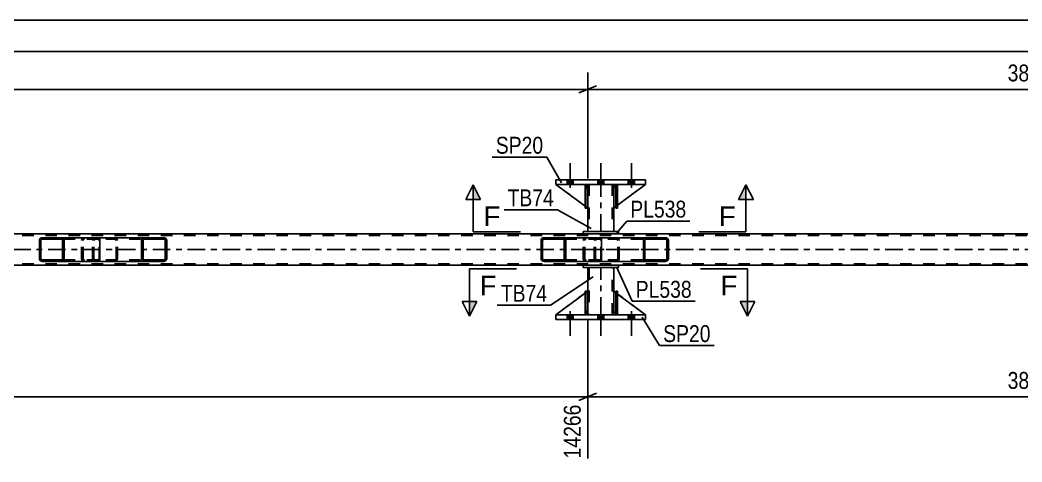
# Model space of a CAD drawing. Header units: millimetres. Extents: x 0 to 841, y 0 to 594.
# Drawn here: x 486.7 to 656.7, y 211.1 to 286 of the extents above; entities that cross this region are included whole.
import ezdxf

# ---------------------------------------------------------------- set-up
doc = ezdxf.new("R2010")
doc.units = ezdxf.units.MM
doc.linetypes.add('DXK_LINE_DOT2', pattern=[3.9198, 1.9599, -1.9599])
doc.linetypes.add('DXK_LINE_DOT3', pattern=[5.9187, 2.979, -0.9799, 0.9799, -0.9799])
doc.styles.add('Arial', font='ARIAL.TTF', dxfattribs={"height": 0.2})
doc.styles.add('Arial Narrow', font='ARIALN.TTF', dxfattribs={"height": 0.2})

# ---------------------------------------------------------------- blocks, each defined once
blk = doc.blocks.new('Part-814521622-2877 - 2731')
at = {"color": 2, "linetype": 'Continuous'}
for p, q in [((588.19, 250.15), (582.19, 250.15)), ((582.19, 249.75), (582.19, 250.15)), ((588.19, 249.75), (588.19, 250.15)), ((588.19, 249.75), (582.19, 249.75))]:
    blk.add_line(p, q, dxfattribs=at)
blk = doc.blocks.new('Part-814521622-2848 - 2731')
at = {"color": 2, "linetype": 'Continuous'}
for p, q in [((577.59, 236.07), (577.59, 235.27)), ((592.79, 236.07), (577.59, 236.07)), ((577.59, 235.27), (592.79, 235.27)), ((592.79, 235.27), (592.79, 236.07))]:
    blk.add_line(p, q, dxfattribs=at)
blk = doc.blocks.new('Part-814521622-2904 - 2731')
at = {"color": 7, "linetype": 'DXK_LINE_DOT2'}
for p, q in [((582.86, 240.07), (582.54, 240.07)), ((582.54, 236.67), (582.54, 240.07)), ((582.54, 236.07), (582.54, 240.07)), ((582.86, 240.07), (582.86, 236.67)), ((582.86, 236.07), (582.86, 240.07)), ((582.86, 236.67), (582.54, 236.67)), ((582.54, 236.07), (582.54, 236.67)), ((582.86, 236.67), (582.86, 236.07)), ((582.86, 236.07), (582.54, 236.07)), ((582.86, 236.07), (582.86, 236.07))]:
    blk.add_line(p, q, dxfattribs=at)
blk = doc.blocks.new('Part-814521622-2887 - 2731')
at = {"color": 2, "linetype": 'Continuous'}
for p, q in [((582.99, 240.07), (582.99, 244.07)), ((587.39, 240.07), (587.39, 244.07)), ((582.99, 236.07), (582.99, 236.67)), ((587.39, 236.07), (587.39, 236.67))]:
    blk.add_line(p, q, dxfattribs=at)
at = {"color": 7, "linetype": 'DXK_LINE_DOT2'}
for p, q in [((587.39, 244.07), (582.99, 244.07)), ((583.23, 244.07), (583.23, 236.07)), ((587.15, 236.07), (587.15, 244.07)), ((582.99, 236.67), (582.99, 240.07)), ((587.39, 236.67), (587.39, 240.07)), ((582.99, 236.07), (587.39, 236.07))]:
    blk.add_line(p, q, dxfattribs=at)
at = {"color": 7, "linetype": 'DXK_LINE_DOT3'}
blk.add_line((585.19, 236.07), (585.19, 244.07), dxfattribs=at)
blk = doc.blocks.new('Bolt-814521622-2793 - 2731')
at = {"linetype": 'Continuous'}
for points in [[(580.51, 236.07), (579.47, 236.07), (579.47, 235.27), (580.51, 235.27)], [(580.51, 236.07), (579.47, 236.07), (579.47, 235.27), (580.51, 235.27)], [(580.51, 236.07), (579.47, 236.07), (579.47, 235.27), (580.51, 235.27)], [(585.71, 236.07), (584.67, 236.07), (584.67, 235.27), (585.71, 235.27)], [(585.71, 236.07), (584.67, 236.07), (584.67, 235.27), (585.71, 235.27)], [(590.91, 236.07), (589.87, 236.07), (589.87, 235.27), (590.91, 235.27)], [(590.91, 236.07), (589.87, 236.07), (589.87, 235.27), (590.91, 235.27)], [(590.91, 236.07), (589.87, 236.07), (589.87, 235.27), (590.91, 235.27)]]:
    blk.add_hatch(color=1, dxfattribs=at).paths.add_polyline_path(points)
at = {"color": 1, "linetype": 'Continuous'}
for p, q in [((579.99, 236.67), (579.99, 232.47)), ((579.99, 236.67), (579.99, 232.47)), ((579.99, 236.67), (579.99, 232.47)), ((585.19, 236.67), (585.19, 232.47)), ((585.19, 236.67), (585.19, 232.47)), ((590.39, 236.67), (590.39, 232.47)), ((590.39, 236.67), (590.39, 232.47)), ((590.39, 236.67), (590.39, 232.47)), ((579.47, 236.07), (579.47, 235.27)), ((579.47, 236.07), (579.47, 235.27)), ((579.47, 236.07), (579.47, 235.27)), ((580.51, 236.07), (580.51, 235.27)), ((580.51, 236.07), (580.51, 235.27)), ((580.51, 236.07), (580.51, 235.27)), ((584.67, 236.07), (584.67, 235.27)), ((584.67, 236.07), (584.67, 235.27)), ((585.71, 236.07), (585.71, 235.27)), ((585.71, 236.07), (585.71, 235.27)), ((589.87, 236.07), (589.87, 235.27)), ((589.87, 236.07), (589.87, 235.27)), ((589.87, 236.07), (589.87, 235.27)), ((590.91, 236.07), (590.91, 235.27)), ((590.91, 236.07), (590.91, 235.27)), ((590.91, 236.07), (590.91, 235.27))]:
    blk.add_line(p, q, dxfattribs=at)
blk = doc.blocks.new('Bolt-814521622-2794 - 2731')
at = {"linetype": 'Continuous'}
for points in [[(579.47, 258.15), (580.51, 258.15), (580.51, 258.95), (579.47, 258.95)], [(579.47, 258.15), (580.51, 258.15), (580.51, 258.95), (579.47, 258.95)], [(579.47, 258.15), (580.51, 258.15), (580.51, 258.95), (579.47, 258.95)], [(584.67, 258.15), (585.71, 258.15), (585.71, 258.95), (584.67, 258.95)], [(584.67, 258.15), (585.71, 258.15), (585.71, 258.95), (584.67, 258.95)], [(589.87, 258.15), (590.91, 258.15), (590.91, 258.95), (589.87, 258.95)], [(589.87, 258.15), (590.91, 258.15), (590.91, 258.95), (589.87, 258.95)], [(589.87, 258.15), (590.91, 258.15), (590.91, 258.95), (589.87, 258.95)]]:
    blk.add_hatch(color=1, dxfattribs=at).paths.add_polyline_path(points)
at = {"color": 1, "linetype": 'Continuous'}
for p, q in [((579.99, 257.55), (579.99, 261.75)), ((579.99, 257.55), (579.99, 261.75)), ((579.99, 257.55), (579.99, 261.75)), ((585.19, 257.55), (585.19, 261.75)), ((585.19, 257.55), (585.19, 261.75)), ((590.39, 257.55), (590.39, 261.75)), ((590.39, 257.55), (590.39, 261.75)), ((590.39, 257.55), (590.39, 261.75)), ((579.47, 258.15), (579.47, 258.95)), ((579.47, 258.15), (579.47, 258.95)), ((579.47, 258.15), (579.47, 258.95)), ((580.51, 258.15), (580.51, 258.95)), ((580.51, 258.15), (580.51, 258.95)), ((580.51, 258.15), (580.51, 258.95)), ((584.67, 258.15), (584.67, 258.95)), ((584.67, 258.15), (584.67, 258.95)), ((585.71, 258.15), (585.71, 258.95)), ((585.71, 258.15), (585.71, 258.95)), ((589.87, 258.15), (589.87, 258.95)), ((589.87, 258.15), (589.87, 258.95)), ((589.87, 258.15), (589.87, 258.95)), ((590.91, 258.15), (590.91, 258.95)), ((590.91, 258.15), (590.91, 258.95)), ((590.91, 258.15), (590.91, 258.95))]:
    blk.add_line(p, q, dxfattribs=at)
blk = doc.blocks.new('Part-814521622-2866 - 2731')
at = {"color": 7, "linetype": 'DXK_LINE_DOT2'}
for p, q in [((582.99, 240.07), (577.59, 236.07)), ((582.99, 236.67), (582.99, 240.07)), ((582.99, 240.07), (582.99, 236.67)), ((582.39, 236.07), (582.99, 236.67)), ((582.99, 236.67), (582.39, 236.07)), ((582.99, 236.67), (582.99, 236.67)), ((577.59, 236.07), (582.39, 236.07))]:
    blk.add_line(p, q, dxfattribs=at)
blk = doc.blocks.new('Part-814521622-2889 - 2731')
at = {"color": 7, "linetype": 'DXK_LINE_DOT2'}
for p, q in [((587.74, 257.55), (587.74, 258.15)), ((587.74, 258.15), (587.74, 258.15)), ((587.74, 258.15), (587.74, 254.15)), ((588.06, 258.15), (587.74, 258.15)), ((587.74, 254.15), (587.74, 257.55)), ((587.74, 257.55), (588.06, 257.55)), ((588.06, 257.55), (588.06, 258.15)), ((588.06, 254.15), (588.06, 258.15)), ((588.06, 257.55), (588.06, 254.15)), ((587.74, 254.15), (588.06, 254.15))]:
    blk.add_line(p, q, dxfattribs=at)
blk = doc.blocks.new('Part-814521622-2894 - 2731')
at = {"color": 7, "linetype": 'DXK_LINE_DOT2'}
for p, q in [((582.99, 254.15), (577.59, 258.15)), ((577.59, 258.15), (582.39, 258.15)), ((582.39, 258.15), (582.99, 257.55)), ((582.99, 257.55), (582.39, 258.15)), ((582.99, 257.55), (582.99, 254.15)), ((582.99, 257.55), (582.99, 257.55)), ((582.99, 257.55), (582.99, 254.15))]:
    blk.add_line(p, q, dxfattribs=at)
blk = doc.blocks.new('Part-814521622-2843 - 2731')
at = {"color": 2, "linetype": 'Continuous'}
for p, q in [((587.39, 236.67), (587.39, 240.07)), ((587.74, 239.81), (587.39, 240.07)), ((592.79, 236.07), (588.06, 239.57)), ((587.74, 236.32), (587.39, 236.67))]:
    blk.add_line(p, q, dxfattribs=at)
at = {"color": 7, "linetype": 'DXK_LINE_DOT2'}
for p, q in [((588.06, 239.57), (587.74, 239.81)), ((587.99, 236.07), (587.74, 236.32)), ((592.79, 236.07), (587.99, 236.07)), ((592.79, 236.07), (592.79, 236.07)), ((592.79, 236.07), (592.79, 236.07))]:
    blk.add_line(p, q, dxfattribs=at)
blk = doc.blocks.new('Part-814521622-2853 - 2731')
at = {"color": 2, "linetype": 'Continuous'}
for p, q in [((592.79, 258.95), (577.59, 258.95)), ((577.59, 258.95), (577.59, 258.15)), ((592.79, 258.15), (592.79, 258.95)), ((577.59, 258.15), (592.79, 258.15))]:
    blk.add_line(p, q, dxfattribs=at)
blk = doc.blocks.new('Part-814521622-2854 - 2731')
at = {"linetype": 'Continuous'}
h = blk.add_hatch(dxfattribs=at)
h.set_pattern_fill('', scale=0.7, style=0, pattern_type=0)
h.set_pattern_definition([(45, (494.0936, 248.8128), (-1.57154, 1.57154), [])])
h.paths.add_polyline_path([(494.13, 248.63), (494.09, 248.81), (493.98, 248.97), (493.82, 249.07), (493.63, 249.11), (490.44, 249.11), (490.25, 249.07), (490.09, 248.97), (489.98, 248.81), (489.94, 248.63), (489.94, 245.59), (489.98, 245.41), (490.09, 245.25), (490.25, 245.15), (490.44, 245.11), (493.63, 245.11), (493.82, 245.15), (493.98, 245.25), (494.09, 245.41), (494.13, 245.59)])
h.paths.add_polyline_path([(493.86, 245.5), (493.81, 245.42), (493.73, 245.37), (493.63, 245.35), (490.44, 245.35), (490.35, 245.37), (490.27, 245.42), (490.21, 245.5), (490.19, 245.59), (490.19, 248.63), (490.21, 248.72), (490.27, 248.8), (490.35, 248.85), (490.44, 248.87), (493.63, 248.87), (493.73, 248.85), (493.81, 248.8), (493.86, 248.72), (493.88, 248.63), (493.88, 245.59)])
at = {"color": 2, "linetype": 'Continuous'}
for p, q in [((489.98, 248.81), (489.94, 248.63)), ((489.94, 245.59), (489.94, 248.63)), ((490.19, 248.63), (490.21, 248.72)), ((490.19, 245.59), (490.19, 248.63)), ((490.21, 248.72), (490.27, 248.8)), ((490.44, 249.11), (490.25, 249.07)), ((490.27, 248.8), (490.35, 248.85)), ((490.35, 248.85), (490.44, 248.87)), ((490.44, 249.11), (493.63, 249.11)), ((490.44, 248.87), (493.63, 248.87)), ((499.93, 249.11), (493.63, 249.11)), ((493.82, 249.07), (493.63, 249.11)), ((493.63, 248.87), (493.73, 248.85)), ((493.73, 248.85), (493.81, 248.8)), ((493.81, 248.8), (493.86, 248.72)), ((493.86, 248.72), (493.88, 248.63)), ((493.88, 245.59), (493.88, 248.63)), ((494.13, 248.63), (494.09, 248.81)), ((494.13, 245.59), (494.13, 248.63)), ((499.93, 249.11), (500.03, 249.07)), ((500.03, 249.07), (500.12, 248.97)), ((500.12, 248.97), (500.18, 248.81)), ((500.18, 248.81), (500.2, 248.63)), ((500.2, 245.59), (500.2, 248.63)), ((489.94, 245.59), (489.98, 245.41)), ((490.21, 245.5), (490.19, 245.59)), ((490.27, 245.42), (490.21, 245.5)), ((490.25, 245.15), (490.44, 245.11)), ((490.35, 245.37), (490.27, 245.42)), ((490.44, 245.35), (490.35, 245.37)), ((490.44, 245.35), (493.63, 245.35)), ((490.44, 245.11), (493.63, 245.11)), ((493.73, 245.37), (493.63, 245.35)), ((493.63, 245.11), (493.82, 245.15)), ((499.93, 245.11), (493.63, 245.11)), ((493.81, 245.42), (493.73, 245.37)), ((493.86, 245.5), (493.81, 245.42)), ((493.88, 245.59), (493.86, 245.5)), ((494.09, 245.41), (494.13, 245.59)), ((500.03, 245.15), (499.93, 245.11)), ((500.12, 245.25), (500.03, 245.15)), ((500.18, 245.41), (500.12, 245.25)), ((500.2, 245.59), (500.18, 245.41))]:
    blk.add_line(p, q, dxfattribs=at)
at = {"color": 7, "linetype": 'DXK_LINE_DOT2'}
for p, q in [((493.63, 249.11), (490.44, 249.11)), ((499.93, 248.87), (490.44, 248.87)), ((497.09, 248.63), (497.13, 248.81)), ((497.09, 245.59), (497.09, 248.63)), ((497.36, 248.72), (497.34, 248.63)), ((497.34, 245.59), (497.34, 248.63)), ((497.42, 248.8), (497.36, 248.72)), ((497.4, 249.07), (497.6, 249.11)), ((497.42, 248.8), (497.44, 248.81)), ((497.44, 248.81), (497.5, 248.85)), ((497.5, 248.85), (497.6, 248.87)), ((498.94, 248.87), (498.94, 249.11)), ((499.98, 248.85), (499.93, 248.87)), ((500.03, 248.8), (499.98, 248.85)), ((500.05, 248.72), (500.03, 248.8)), ((500.06, 248.63), (500.05, 248.72)), ((500.06, 245.59), (500.06, 248.63)), ((499.93, 245.35), (490.44, 245.35)), ((493.63, 245.11), (490.44, 245.11)), ((497.13, 245.41), (497.09, 245.59)), ((497.34, 245.59), (497.36, 245.5)), ((497.36, 245.5), (497.42, 245.42)), ((497.6, 245.11), (497.4, 245.15)), ((497.42, 245.42), (497.44, 245.41)), ((497.44, 245.41), (497.5, 245.37)), ((497.5, 245.37), (497.6, 245.35)), ((498.94, 245.11), (498.94, 245.35)), ((499.93, 245.35), (499.98, 245.37)), ((499.98, 245.37), (500.03, 245.42)), ((500.03, 245.42), (500.05, 245.5)), ((500.05, 245.5), (500.06, 245.59))]:
    blk.add_line(p, q, dxfattribs=at)
at = {"color": 2, "linetype": 'Continuous'}
for centre, start, end in [((490.43, 248.61), 111.1941, 156.1506), ((493.64, 248.61), 23.8494, 68.8059), ((490.43, 245.6), 203.8494, 248.8059), ((493.64, 245.6), 291.1941, 336.1506)]:
    blk.add_arc(centre, 0.492, start, end, dxfattribs=at)
at = {"color": 7, "linetype": 'DXK_LINE_DOT2'}
for centre, start, end in [((497.58, 248.61), 111.1941, 156.1506), ((497.58, 245.6), 203.8494, 248.8059)]:
    blk.add_arc(centre, 0.492, start, end, dxfattribs=at)
blk = doc.blocks.new('Part-814521622-2860 - 2731')
at = {"color": 7, "linetype": 'DXK_LINE_DOT2'}
for p, q in [((724.18, 249.51), (65.27, 249.51)), ((588.19, 249.75), (582.19, 249.75)), ((724.18, 244.71), (65.27, 244.71)), ((588.19, 244.47), (582.19, 244.47))]:
    blk.add_line(p, q, dxfattribs=at)
at = {"color": 2, "linetype": 'Continuous'}
for p, q in [((582.19, 249.75), (332.79, 249.75)), ((724.18, 249.75), (588.19, 249.75)), ((582.19, 244.47), (332.79, 244.47)), ((724.18, 244.47), (588.19, 244.47))]:
    blk.add_line(p, q, dxfattribs=at)
at = {"color": 7, "linetype": 'DXK_LINE_DOT3'}
blk.add_line((65.27, 247.11), (724.18, 247.11), dxfattribs=at)
blk = doc.blocks.new('Part-814521622-2861 - 2731')
at = {"color": 7, "linetype": 'DXK_LINE_DOT2'}
for p, q in [((588.06, 240.07), (587.74, 240.07)), ((587.74, 236.67), (587.74, 240.07)), ((587.74, 236.07), (587.74, 240.07)), ((588.06, 240.07), (588.06, 236.67)), ((588.06, 236.07), (588.06, 240.07)), ((588.06, 236.67), (587.74, 236.67)), ((587.74, 236.07), (587.74, 236.67)), ((588.06, 236.67), (588.06, 236.07)), ((588.06, 236.07), (587.74, 236.07)), ((588.06, 236.07), (588.06, 236.07))]:
    blk.add_line(p, q, dxfattribs=at)
blk = doc.blocks.new('Part-814521622-2862 - 2731')
at = {"color": 2, "linetype": 'Continuous'}
for p, q in [((582.54, 236.07), (582.54, 240.07)), ((582.54, 240.07), (582.86, 240.07)), ((582.86, 236.07), (582.86, 240.07)), ((582.54, 236.07), (582.54, 236.07)), ((582.86, 236.07), (582.54, 236.07))]:
    blk.add_line(p, q, dxfattribs=at)
at = {"color": 7, "linetype": 'DXK_LINE_DOT2'}
for p, q in [((582.54, 240.07), (582.54, 236.67)), ((582.86, 236.67), (582.86, 240.07)), ((582.54, 236.67), (582.54, 236.07)), ((582.54, 236.67), (582.86, 236.67)), ((582.86, 236.07), (582.86, 236.67)), ((582.86, 236.07), (582.86, 236.07))]:
    blk.add_line(p, q, dxfattribs=at)
blk = doc.blocks.new('Part-814521622-2863 - 2731')
at = {"color": 2, "linetype": 'Continuous'}
for p, q in [((587.74, 236.07), (587.74, 240.07)), ((587.74, 240.07), (588.06, 240.07)), ((588.06, 236.07), (588.06, 240.07)), ((587.74, 236.07), (587.74, 236.07)), ((588.06, 236.07), (587.74, 236.07))]:
    blk.add_line(p, q, dxfattribs=at)
at = {"color": 7, "linetype": 'DXK_LINE_DOT2'}
for p, q in [((587.74, 240.07), (587.74, 236.67)), ((588.06, 236.67), (588.06, 240.07)), ((587.74, 236.67), (587.74, 236.07)), ((587.74, 236.67), (588.06, 236.67)), ((588.06, 236.07), (588.06, 236.67)), ((588.06, 236.07), (588.06, 236.07))]:
    blk.add_line(p, q, dxfattribs=at)
blk = doc.blocks.new('Part-814521622-2869 - 2731')
at = {"color": 2, "linetype": 'Continuous'}
for p, q in [((582.54, 239.74), (577.59, 236.07)), ((582.99, 240.07), (582.86, 239.98)), ((582.99, 236.67), (582.99, 240.07)), ((582.99, 236.67), (582.86, 236.54)), ((582.99, 236.67), (582.99, 236.67)), ((582.54, 236.22), (582.39, 236.07))]:
    blk.add_line(p, q, dxfattribs=at)
at = {"color": 7, "linetype": 'DXK_LINE_DOT2'}
for p, q in [((582.86, 239.98), (582.54, 239.74)), ((582.99, 236.67), (582.99, 240.07)), ((582.99, 236.67), (582.39, 236.07)), ((582.86, 236.54), (582.54, 236.22)), ((577.59, 236.07), (582.39, 236.07))]:
    blk.add_line(p, q, dxfattribs=at)
blk = doc.blocks.new('Part-814521622-2872 - 2731')
at = {"color": 7, "linetype": 'DXK_LINE_DOT2'}
for p, q in [((587.39, 236.67), (587.39, 240.07)), ((587.39, 240.07), (592.79, 236.07)), ((587.99, 236.07), (587.39, 236.67)), ((592.79, 236.07), (587.99, 236.07))]:
    blk.add_line(p, q, dxfattribs=at)
blk = doc.blocks.new('Part-814521622-2882 - 2731')
at = {"color": 2, "linetype": 'Continuous'}
for p, q in [((588.19, 244.47), (582.19, 244.47)), ((582.19, 244.07), (582.19, 244.47)), ((588.19, 244.07), (582.19, 244.07)), ((588.19, 244.07), (588.19, 244.47))]:
    blk.add_line(p, q, dxfattribs=at)
blk = doc.blocks.new('Part-814521622-2888 - 2731')
at = {"color": 7, "linetype": 'DXK_LINE_DOT2'}
for p, q in [((582.54, 257.55), (582.54, 258.15)), ((582.54, 258.15), (582.54, 258.15)), ((582.54, 258.15), (582.54, 254.15)), ((582.86, 258.15), (582.54, 258.15)), ((582.54, 254.15), (582.54, 257.55)), ((582.54, 257.55), (582.86, 257.55)), ((582.86, 257.55), (582.86, 258.15)), ((582.86, 254.15), (582.86, 258.15)), ((582.86, 257.55), (582.86, 254.15)), ((582.54, 254.15), (582.86, 254.15))]:
    blk.add_line(p, q, dxfattribs=at)
blk = doc.blocks.new('Part-814521622-2890 - 2731')
at = {"color": 2, "linetype": 'Continuous'}
for p, q in [((582.86, 258.15), (582.54, 258.15)), ((582.54, 258.15), (582.54, 254.15)), ((582.86, 258.15), (582.86, 258.15)), ((582.86, 258.15), (582.86, 254.15)), ((582.86, 254.15), (582.54, 254.15))]:
    blk.add_line(p, q, dxfattribs=at)
at = {"color": 7, "linetype": 'DXK_LINE_DOT2'}
for p, q in [((582.54, 257.55), (582.54, 258.15)), ((582.86, 257.55), (582.54, 257.55)), ((582.54, 257.55), (582.54, 254.15)), ((582.86, 257.55), (582.86, 258.15)), ((582.86, 258.15), (582.86, 258.15)), ((582.86, 254.15), (582.86, 257.55))]:
    blk.add_line(p, q, dxfattribs=at)
blk = doc.blocks.new('Part-814521622-2891 - 2731')
at = {"color": 2, "linetype": 'Continuous'}
for p, q in [((588.06, 258.15), (587.74, 258.15)), ((587.74, 258.15), (587.74, 254.15)), ((588.06, 258.15), (588.06, 258.15)), ((588.06, 258.15), (588.06, 254.15)), ((588.06, 254.15), (587.74, 254.15))]:
    blk.add_line(p, q, dxfattribs=at)
at = {"color": 7, "linetype": 'DXK_LINE_DOT2'}
for p, q in [((587.74, 257.55), (587.74, 258.15)), ((588.06, 257.55), (587.74, 257.55)), ((587.74, 257.55), (587.74, 254.15)), ((588.06, 257.55), (588.06, 258.15)), ((588.06, 258.15), (588.06, 258.15)), ((588.06, 254.15), (588.06, 257.55))]:
    blk.add_line(p, q, dxfattribs=at)
blk = doc.blocks.new('Part-814521622-2897 - 2731')
at = {"color": 2, "linetype": 'Continuous'}
for p, q in [((582.54, 254.48), (577.59, 258.15)), ((582.54, 258), (582.39, 258.15)), ((582.99, 257.55), (582.86, 257.68)), ((582.99, 257.55), (582.99, 257.55)), ((582.99, 254.15), (582.99, 257.55)), ((582.86, 254.24), (582.99, 254.15)), ((582.99, 254.15), (582.99, 254.15))]:
    blk.add_line(p, q, dxfattribs=at)
at = {"color": 7, "linetype": 'DXK_LINE_DOT2'}
for p, q in [((582.39, 258.15), (577.59, 258.15)), ((582.39, 258.15), (582.99, 257.55)), ((582.86, 257.68), (582.54, 258)), ((582.99, 257.55), (582.99, 254.15)), ((582.86, 254.24), (582.54, 254.48))]:
    blk.add_line(p, q, dxfattribs=at)
blk = doc.blocks.new('Part-814521622-2900 - 2731')
at = {"color": 7, "linetype": 'DXK_LINE_DOT2'}
for p, q in [((587.99, 258.15), (587.39, 257.55)), ((587.39, 254.15), (592.79, 258.15)), ((587.39, 257.55), (587.39, 254.15)), ((592.79, 258.15), (587.99, 258.15))]:
    blk.add_line(p, q, dxfattribs=at)
blk = doc.blocks.new('Part-814521622-2903 - 2731')
at = {"color": 2, "linetype": 'Continuous'}
for p, q in [((587.74, 257.9), (587.39, 257.55)), ((587.39, 257.55), (587.39, 254.15)), ((592.79, 258.15), (588.06, 254.65)), ((587.74, 254.41), (587.39, 254.15))]:
    blk.add_line(p, q, dxfattribs=at)
at = {"color": 7, "linetype": 'DXK_LINE_DOT2'}
for p, q in [((587.99, 258.15), (587.74, 257.9)), ((592.79, 258.15), (587.99, 258.15)), ((588.06, 254.65), (587.74, 254.41))]:
    blk.add_line(p, q, dxfattribs=at)
blk = doc.blocks.new('Part-814521622-2969 - 2731')
at = {"linetype": 'Continuous'}
h = blk.add_hatch(dxfattribs=at)
h.set_pattern_fill('', scale=0.7, style=0, pattern_type=0)
h.set_pattern_definition([(45, (596.6387, 248.8128), (-1.57154, 1.57154), [])])
h.paths.add_polyline_path([(596.68, 248.63), (596.64, 248.81), (596.53, 248.97), (596.36, 249.07), (596.17, 249.11), (592.93, 249.11), (592.74, 249.07), (592.57, 248.97), (592.46, 248.81), (592.42, 248.63), (592.42, 245.59), (592.46, 245.41), (592.57, 245.25), (592.74, 245.15), (592.93, 245.11), (596.17, 245.11), (596.36, 245.15), (596.53, 245.25), (596.64, 245.41), (596.68, 245.59)])
h.paths.add_polyline_path([(596.4, 245.5), (596.35, 245.42), (596.26, 245.37), (596.17, 245.35), (592.93, 245.35), (592.83, 245.37), (592.75, 245.42), (592.7, 245.5), (592.68, 245.59), (592.68, 248.63), (592.7, 248.72), (592.75, 248.8), (592.83, 248.85), (592.93, 248.87), (596.17, 248.87), (596.26, 248.85), (596.35, 248.8), (596.4, 248.72), (596.42, 248.63), (596.42, 245.59)])
at = {"color": 7, "linetype": 'DXK_LINE_DOT2'}
for p, q in [((584.07, 248.63), (584.11, 248.81)), ((584.07, 245.59), (584.07, 248.63)), ((584.35, 248.72), (584.33, 248.63)), ((584.33, 245.59), (584.33, 248.63)), ((584.4, 248.8), (584.35, 248.72)), ((584.39, 249.07), (584.58, 249.11)), ((584.48, 248.85), (584.4, 248.8)), ((584.58, 248.87), (584.48, 248.85)), ((585.06, 249.11), (584.58, 249.11)), ((596.17, 248.87), (584.58, 248.87)), ((587.82, 249.11), (588.01, 249.07)), ((587.92, 248.85), (587.82, 248.87)), ((588, 248.8), (587.92, 248.85)), ((588.05, 248.72), (588, 248.8)), ((588.07, 248.63), (588.05, 248.72)), ((588.07, 245.59), (588.07, 248.63)), ((588.29, 248.81), (588.33, 248.63)), ((588.33, 245.59), (588.33, 248.63)), ((596.17, 249.11), (592.93, 249.11)), ((584.11, 245.41), (584.07, 245.59)), ((584.33, 245.59), (584.35, 245.5)), ((584.35, 245.5), (584.4, 245.42)), ((584.58, 245.11), (584.39, 245.15)), ((584.4, 245.42), (584.48, 245.37)), ((584.48, 245.37), (584.58, 245.35)), ((596.17, 245.35), (584.58, 245.35)), ((585.06, 245.11), (584.58, 245.11)), ((587.82, 245.35), (587.92, 245.37)), ((588.01, 245.15), (587.82, 245.11)), ((587.92, 245.37), (588, 245.42)), ((588, 245.42), (588.05, 245.5)), ((588.05, 245.5), (588.07, 245.59)), ((588.33, 245.59), (588.29, 245.41)), ((592.93, 245.11), (596.17, 245.11))]:
    blk.add_line(p, q, dxfattribs=at)
at = {"color": 2, "linetype": 'Continuous'}
for p, q in [((592.93, 249.11), (585.06, 249.11)), ((592.46, 248.81), (592.42, 248.63)), ((592.42, 245.59), (592.42, 248.63)), ((592.68, 248.63), (592.7, 248.72)), ((592.68, 245.59), (592.68, 248.63)), ((592.7, 248.72), (592.75, 248.8)), ((592.93, 249.11), (592.74, 249.07)), ((592.75, 248.8), (592.83, 248.85)), ((592.83, 248.85), (592.93, 248.87)), ((592.93, 249.11), (596.17, 249.11)), ((592.93, 248.87), (596.17, 248.87)), ((596.36, 249.07), (596.17, 249.11)), ((596.17, 248.87), (596.26, 248.85)), ((596.26, 248.85), (596.35, 248.8)), ((596.35, 248.8), (596.4, 248.72)), ((596.4, 248.72), (596.42, 248.63)), ((596.42, 245.59), (596.42, 248.63)), ((596.68, 248.63), (596.64, 248.81)), ((596.68, 245.59), (596.68, 248.63)), ((592.93, 245.11), (585.06, 245.11)), ((592.42, 245.59), (592.46, 245.41)), ((592.7, 245.5), (592.68, 245.59)), ((592.75, 245.42), (592.7, 245.5)), ((592.74, 245.15), (592.93, 245.11)), ((592.83, 245.37), (592.75, 245.42)), ((592.93, 245.35), (592.83, 245.37)), ((592.93, 245.35), (596.17, 245.35)), ((592.93, 245.11), (596.17, 245.11)), ((596.26, 245.37), (596.17, 245.35)), ((596.17, 245.11), (596.36, 245.15)), ((596.35, 245.42), (596.26, 245.37)), ((596.4, 245.5), (596.35, 245.42)), ((596.42, 245.59), (596.4, 245.5)), ((596.64, 245.41), (596.68, 245.59))]:
    blk.add_line(p, q, dxfattribs=at)
at = {"color": 7, "linetype": 'DXK_LINE_DOT3'}
blk.add_line((582.78, 247.11), (594.55, 247.11), dxfattribs=at)
at = {"color": 7, "linetype": 'DXK_LINE_DOT2'}
for centre, start, end in [((584.56, 248.61), 110.7583, 155.68), ((587.84, 248.61), 24.32, 69.2417), ((584.56, 245.61), 204.32, 249.2417), ((587.84, 245.61), 290.7583, 335.68)]:
    blk.add_arc(centre, 0.496, start, end, dxfattribs=at)
at = {"color": 2, "linetype": 'Continuous'}
for centre, start, end in [((592.91, 248.61), 110.7583, 155.68), ((596.19, 248.61), 24.32, 69.2417), ((592.91, 245.61), 204.32, 249.2417), ((596.19, 245.61), 290.7583, 335.68)]:
    blk.add_arc(centre, 0.496, start, end, dxfattribs=at)
blk = doc.blocks.new('Part-814521622-2970 - 2731')
at = {"linetype": 'Continuous'}
h = blk.add_hatch(dxfattribs=at)
h.set_pattern_fill('', scale=0.7, style=0, pattern_type=0)
h.set_pattern_definition([(45, (579.2275, 248.8128), (-1.57154, 1.57154), [])])
h.paths.add_polyline_path([(579.27, 248.63), (579.23, 248.81), (579.12, 248.97), (578.96, 249.07), (578.76, 249.11), (575.58, 249.11), (575.39, 249.07), (575.22, 248.97), (575.11, 248.81), (575.08, 248.63), (575.08, 245.59), (575.11, 245.41), (575.22, 245.25), (575.39, 245.15), (575.58, 245.11), (578.76, 245.11), (578.96, 245.15), (579.12, 245.25), (579.23, 245.41), (579.27, 245.59)])
h.paths.add_polyline_path([(579, 245.5), (578.94, 245.42), (578.86, 245.37), (578.76, 245.35), (575.58, 245.35), (575.48, 245.37), (575.4, 245.42), (575.35, 245.5), (575.33, 245.59), (575.33, 248.63), (575.35, 248.72), (575.4, 248.8), (575.48, 248.85), (575.58, 248.87), (578.76, 248.87), (578.86, 248.85), (578.94, 248.8), (579, 248.72), (579.01, 248.63), (579.01, 245.59)])
at = {"color": 2, "linetype": 'Continuous'}
for p, q in [((575.11, 248.81), (575.08, 248.63)), ((575.08, 245.59), (575.08, 248.63)), ((575.33, 248.63), (575.35, 248.72)), ((575.33, 245.59), (575.33, 248.63)), ((575.35, 248.72), (575.4, 248.8)), ((575.58, 249.11), (575.39, 249.07)), ((575.4, 248.8), (575.48, 248.85)), ((575.48, 248.85), (575.58, 248.87)), ((575.58, 249.11), (578.76, 249.11)), ((575.58, 248.87), (578.76, 248.87)), ((585.06, 249.11), (578.76, 249.11)), ((578.96, 249.07), (578.76, 249.11)), ((578.76, 248.87), (578.86, 248.85)), ((578.86, 248.85), (578.94, 248.8)), ((578.94, 248.8), (579, 248.72)), ((579, 248.72), (579.01, 248.63)), ((579.01, 245.59), (579.01, 248.63)), ((579.27, 248.63), (579.23, 248.81)), ((579.27, 245.59), (579.27, 248.63)), ((585.06, 249.11), (585.17, 249.07)), ((585.17, 249.07), (585.26, 248.97)), ((585.26, 248.97), (585.31, 248.81)), ((585.31, 248.81), (585.33, 248.63)), ((585.33, 245.59), (585.33, 248.63)), ((575.08, 245.59), (575.11, 245.41)), ((575.35, 245.5), (575.33, 245.59)), ((575.4, 245.42), (575.35, 245.5)), ((575.39, 245.15), (575.58, 245.11)), ((575.48, 245.37), (575.4, 245.42)), ((575.58, 245.35), (575.48, 245.37)), ((575.58, 245.35), (578.76, 245.35)), ((575.58, 245.11), (578.76, 245.11)), ((578.86, 245.37), (578.76, 245.35)), ((578.76, 245.11), (578.96, 245.15)), ((585.06, 245.11), (578.76, 245.11)), ((578.94, 245.42), (578.86, 245.37)), ((579, 245.5), (578.94, 245.42)), ((579.01, 245.59), (579, 245.5)), ((579.23, 245.41), (579.27, 245.59)), ((585.17, 245.15), (585.06, 245.11)), ((585.26, 245.25), (585.17, 245.15)), ((585.31, 245.41), (585.26, 245.25)), ((585.33, 245.59), (585.31, 245.41))]:
    blk.add_line(p, q, dxfattribs=at)
at = {"color": 7, "linetype": 'DXK_LINE_DOT2'}
for p, q in [((578.76, 249.11), (575.58, 249.11)), ((585.06, 248.87), (575.58, 248.87)), ((582.23, 248.63), (582.26, 248.81)), ((582.23, 245.59), (582.23, 248.63)), ((582.5, 248.72), (582.48, 248.63)), ((582.48, 245.59), (582.48, 248.63)), ((582.55, 248.8), (582.5, 248.72)), ((582.54, 249.07), (582.73, 249.11)), ((582.55, 248.8), (582.57, 248.81)), ((582.57, 248.81), (582.63, 248.85)), ((582.63, 248.85), (582.73, 248.87)), ((584.07, 248.87), (584.07, 249.11)), ((585.12, 248.85), (585.06, 248.87)), ((585.16, 248.8), (585.12, 248.85)), ((585.19, 248.72), (585.16, 248.8)), ((585.2, 248.63), (585.19, 248.72)), ((585.2, 245.59), (585.2, 248.63)), ((585.06, 245.35), (575.58, 245.35)), ((578.76, 245.11), (575.58, 245.11)), ((582.26, 245.41), (582.23, 245.59)), ((582.48, 245.59), (582.5, 245.5)), ((582.5, 245.5), (582.55, 245.42)), ((582.73, 245.11), (582.54, 245.15)), ((582.55, 245.42), (582.57, 245.41)), ((582.57, 245.41), (582.63, 245.37)), ((582.63, 245.37), (582.73, 245.35)), ((584.07, 245.11), (584.07, 245.35)), ((585.06, 245.35), (585.12, 245.37)), ((585.12, 245.37), (585.16, 245.42)), ((585.16, 245.42), (585.19, 245.5)), ((585.19, 245.5), (585.2, 245.59))]:
    blk.add_line(p, q, dxfattribs=at)
at = {"color": 2, "linetype": 'Continuous'}
for centre, start, end in [((575.56, 248.61), 111.1941, 156.1506), ((578.78, 248.61), 23.8494, 68.8059), ((575.56, 245.6), 203.8494, 248.8059), ((578.78, 245.6), 291.1941, 336.1506)]:
    blk.add_arc(centre, 0.492, start, end, dxfattribs=at)
at = {"color": 7, "linetype": 'DXK_LINE_DOT2'}
for centre, start, end in [((582.71, 248.61), 111.1941, 156.1506), ((582.71, 245.6), 203.8494, 248.8059)]:
    blk.add_arc(centre, 0.492, start, end, dxfattribs=at)
blk = doc.blocks.new('Part-814521622-2971 - 2731')
at = {"linetype": 'Continuous'}
h = blk.add_hatch(dxfattribs=at)
h.set_pattern_fill('', scale=0.7, style=0, pattern_type=0)
h.set_pattern_definition([(45, (511.5045, 248.8128), (-1.57154, 1.57154), [])])
h.paths.add_polyline_path([(511.54, 248.63), (511.5, 248.81), (511.39, 248.97), (511.23, 249.07), (511.03, 249.11), (507.8, 249.11), (507.6, 249.07), (507.44, 248.97), (507.33, 248.81), (507.29, 248.63), (507.29, 245.59), (507.33, 245.41), (507.44, 245.25), (507.6, 245.15), (507.8, 245.11), (511.03, 245.11), (511.23, 245.15), (511.39, 245.25), (511.5, 245.41), (511.54, 245.59)])
h.paths.add_polyline_path([(511.27, 245.5), (511.21, 245.42), (511.13, 245.37), (511.03, 245.35), (507.8, 245.35), (507.7, 245.37), (507.62, 245.42), (507.56, 245.5), (507.54, 245.59), (507.54, 248.63), (507.56, 248.72), (507.62, 248.8), (507.7, 248.85), (507.8, 248.87), (511.03, 248.87), (511.13, 248.85), (511.21, 248.8), (511.27, 248.72), (511.29, 248.63), (511.29, 245.59)])
at = {"color": 7, "linetype": 'DXK_LINE_DOT2'}
for p, q in [((498.94, 248.63), (498.98, 248.81)), ((498.94, 245.59), (498.94, 248.63)), ((499.21, 248.72), (499.19, 248.63)), ((499.19, 245.59), (499.19, 248.63)), ((499.27, 248.8), (499.21, 248.72)), ((499.25, 249.07), (499.45, 249.11)), ((499.35, 248.85), (499.27, 248.8)), ((499.45, 248.87), (499.35, 248.85)), ((499.93, 249.11), (499.45, 249.11)), ((511.03, 248.87), (499.45, 248.87)), ((502.68, 249.11), (502.88, 249.07)), ((502.78, 248.85), (502.68, 248.87)), ((502.86, 248.8), (502.78, 248.85)), ((502.92, 248.72), (502.86, 248.8)), ((502.94, 248.63), (502.92, 248.72)), ((502.94, 245.59), (502.94, 248.63)), ((503.16, 248.81), (503.19, 248.63)), ((503.19, 245.59), (503.19, 248.63)), ((511.03, 249.11), (507.8, 249.11)), ((498.98, 245.41), (498.94, 245.59)), ((499.19, 245.59), (499.21, 245.5)), ((499.21, 245.5), (499.27, 245.42)), ((499.45, 245.11), (499.25, 245.15)), ((499.27, 245.42), (499.35, 245.37)), ((499.35, 245.37), (499.45, 245.35)), ((511.03, 245.35), (499.45, 245.35)), ((499.93, 245.11), (499.45, 245.11)), ((502.68, 245.35), (502.78, 245.37)), ((502.88, 245.15), (502.68, 245.11)), ((502.78, 245.37), (502.86, 245.42)), ((502.86, 245.42), (502.92, 245.5)), ((502.92, 245.5), (502.94, 245.59)), ((503.19, 245.59), (503.16, 245.41)), ((507.8, 245.11), (511.03, 245.11))]:
    blk.add_line(p, q, dxfattribs=at)
at = {"color": 2, "linetype": 'Continuous'}
for p, q in [((507.8, 249.11), (499.93, 249.11)), ((507.33, 248.81), (507.29, 248.63)), ((507.29, 245.59), (507.29, 248.63)), ((507.54, 248.63), (507.56, 248.72)), ((507.54, 245.59), (507.54, 248.63)), ((507.56, 248.72), (507.62, 248.8)), ((507.8, 249.11), (507.6, 249.07)), ((507.62, 248.8), (507.7, 248.85)), ((507.7, 248.85), (507.8, 248.87)), ((507.8, 249.11), (511.03, 249.11)), ((507.8, 248.87), (511.03, 248.87)), ((511.23, 249.07), (511.03, 249.11)), ((511.03, 248.87), (511.13, 248.85)), ((511.13, 248.85), (511.21, 248.8)), ((511.21, 248.8), (511.27, 248.72)), ((511.27, 248.72), (511.29, 248.63)), ((511.29, 245.59), (511.29, 248.63)), ((511.54, 248.63), (511.5, 248.81)), ((511.54, 245.59), (511.54, 248.63)), ((507.8, 245.11), (499.93, 245.11)), ((507.29, 245.59), (507.33, 245.41)), ((507.56, 245.5), (507.54, 245.59)), ((507.62, 245.42), (507.56, 245.5)), ((507.6, 245.15), (507.8, 245.11)), ((507.7, 245.37), (507.62, 245.42)), ((507.8, 245.35), (507.7, 245.37)), ((507.8, 245.35), (511.03, 245.35)), ((507.8, 245.11), (511.03, 245.11)), ((511.13, 245.37), (511.03, 245.35)), ((511.03, 245.11), (511.23, 245.15)), ((511.21, 245.42), (511.13, 245.37)), ((511.27, 245.5), (511.21, 245.42)), ((511.29, 245.59), (511.27, 245.5)), ((511.5, 245.41), (511.54, 245.59))]:
    blk.add_line(p, q, dxfattribs=at)
at = {"color": 7, "linetype": 'DXK_LINE_DOT2'}
for centre, start, end in [((499.43, 248.61), 110.7583, 155.68), ((502.7, 248.61), 24.32, 69.2417), ((499.43, 245.61), 204.32, 249.2417), ((502.7, 245.61), 290.7583, 335.68)]:
    blk.add_arc(centre, 0.496, start, end, dxfattribs=at)
at = {"color": 2, "linetype": 'Continuous'}
for centre, start, end in [((507.78, 248.61), 110.7583, 155.68), ((511.05, 248.61), 24.32, 69.2417), ((507.78, 245.61), 204.32, 249.2417), ((511.05, 245.61), 290.7583, 335.68)]:
    blk.add_arc(centre, 0.496, start, end, dxfattribs=at)
blk = doc.blocks.new('Part-814521622-2991 - 2731')
at = {"color": 2, "linetype": 'Continuous'}
for p, q in [((582.99, 258.15), (582.99, 257.55)), ((587.39, 258.15), (587.39, 257.55)), ((582.99, 254.15), (582.99, 250.15)), ((587.39, 254.15), (587.39, 250.15))]:
    blk.add_line(p, q, dxfattribs=at)
at = {"color": 7, "linetype": 'DXK_LINE_DOT2'}
for p, q in [((587.39, 258.15), (582.99, 258.15)), ((582.99, 257.55), (582.99, 254.15)), ((583.23, 258.15), (583.23, 250.15)), ((587.15, 258.15), (587.15, 250.15)), ((587.39, 257.55), (587.39, 254.15)), ((587.39, 250.15), (582.99, 250.15))]:
    blk.add_line(p, q, dxfattribs=at)
at = {"color": 7, "linetype": 'DXK_LINE_DOT3'}
blk.add_line((585.19, 250.15), (585.19, 258.15), dxfattribs=at)
blk = doc.blocks.new('StraightDimension-814521622-3189 - 2731')
at = {"color": 7, "linetype": 'Continuous'}
for p, q in [((582.99, 259.15), (582.99, 277.12)), ((732.8, 250.75), (732.8, 277.12)), ((584.49, 274.87), (581.49, 273.67)), ((582.99, 274.27), (732.8, 274.27)), ((731.3, 273.67), (734.3, 274.87))]:
    blk.add_line(p, q, dxfattribs=at)
at = {"color": 0}
blk.add_wipeout([(662.15, 275.02), (662.15, 279.22), (653.64, 279.22), (653.64, 275.02)], dxfattribs=at)
at = {"color": 3, "style": 'Arial Narrow'}
blk.add_text('3899', height=2.863, dxfattribs=at).set_placement((654.24, 275.62))
blk = doc.blocks.new('StraightDimension-814521622-3148 - 2731')
at = {"color": 7, "linetype": 'Continuous'}
for p, q in [((732.8, 243.47), (732.8, 211.7)), ((582.99, 235.07), (582.99, 211.7)), ((584.49, 222.74), (581.49, 221.54)), ((731.3, 221.54), (734.3, 222.74)), ((582.99, 222.14), (732.8, 222.14))]:
    blk.add_line(p, q, dxfattribs=at)
at = {"color": 0}
blk.add_wipeout([(662.15, 222.89), (662.15, 227.09), (653.64, 227.09), (653.64, 222.89)], dxfattribs=at)
at = {"color": 0, "linetype": 'Continuous'}
blk.add_wipeout([(732.2, 221.44), (728, 221.44), (728, 211.1), (732.2, 211.1)], dxfattribs=at)
at = {"color": 3, "style": 'Arial Narrow'}
blk.add_text('3899', height=2.863, dxfattribs=at).set_placement((654.24, 223.49))
at = {"color": 3, "linetype": 'Continuous', "style": 'Arial Narrow'}
blk.add_text('18164', height=2.863, rotation=90.0002, dxfattribs=at).set_placement((731.6, 211.7))
blk = doc.blocks.new('StraightDimension-814521622-3153 - 2731')
at = {"color": 7, "linetype": 'Continuous'}
for p, q in [((582.99, 235.07), (582.99, 211.7)), ((581.49, 221.54), (584.49, 222.74)), ((327.59, 222.14), (582.99, 222.14))]:
    blk.add_line(p, q, dxfattribs=at)
at = {"color": 0, "linetype": 'Continuous'}
blk.add_wipeout([(582.39, 221.44), (578.19, 221.44), (578.19, 211.1), (582.39, 211.1)], dxfattribs=at)
at = {"color": 3, "linetype": 'Continuous', "style": 'Arial Narrow'}
blk.add_text('14266', height=2.863, rotation=90.0002, dxfattribs=at).set_placement((581.79, 211.7))
blk = doc.blocks.new('StraightDimension-814521622-3166 - 2731')
at = {"color": 7, "linetype": 'Continuous'}
blk.add_line((56.01, 286.02), (733.44, 286.02), dxfattribs=at)
blk = doc.blocks.new('StraightDimension-814521622-3183 - 2731')
at = {"color": 7, "linetype": 'Continuous'}
for p, q in [((582.99, 259.15), (582.99, 277.12)), ((327.59, 274.27), (582.99, 274.27)), ((581.49, 273.67), (584.49, 274.87))]:
    blk.add_line(p, q, dxfattribs=at)
blk = doc.blocks.new('StraightDimension-814521622-7570 - 2731')
at = {"color": 7, "linetype": 'Continuous'}
blk.add_line((56.65, 280.71), (732.8, 280.71), dxfattribs=at)
blk = doc.blocks.new('Mark-814521622-2844 - 2731')
at = {"color": 0}
blk.add_wipeout([(603.83, 231.43), (603.83, 234.43), (595.79, 234.43), (595.79, 231.43)], dxfattribs=at)
blk.add_wipeout([(603.83, 231.43), (603.83, 234.43), (595.79, 234.43), (595.79, 231.43)], dxfattribs=at)
at = {"color": 30, "linetype": 'Continuous'}
for p, q in [((592.23, 235.65), (595.19, 230.83)), ((595.19, 230.83), (604.43, 230.83))]:
    blk.add_line(p, q, dxfattribs=at)
at = {"color": 3, "style": 'Arial Narrow'}
blk.add_text('SP20', height=2.863, dxfattribs=at).set_placement((595.79, 231.43))
blk = doc.blocks.new('Mark-814521622-2849 - 2731')
at = {"color": 0}
blk.add_wipeout([(575.43, 263.36), (575.43, 266.36), (567.39, 266.36), (567.39, 263.36)], dxfattribs=at)
blk.add_wipeout([(575.43, 263.36), (575.43, 266.36), (567.39, 266.36), (567.39, 263.36)], dxfattribs=at)
at = {"color": 30, "linetype": 'Continuous'}
for p in [(566.79, 262.76), (578.53, 258.43)]:
    blk.add_line(p, (576.03, 262.76), dxfattribs=at)
at = {"color": 3, "style": 'Arial Narrow'}
blk.add_text('SP20', height=2.863, dxfattribs=at).set_placement((567.39, 263.36))
blk = doc.blocks.new('Mark-814521622-2873 - 2731')
at = {"color": 0}
blk.add_wipeout([(599.72, 252.53), (599.72, 255.53), (590.21, 255.53), (590.21, 252.53)], dxfattribs=at)
blk.add_wipeout([(599.72, 252.53), (599.72, 255.53), (590.21, 255.53), (590.21, 252.53)], dxfattribs=at)
at = {"color": 30, "linetype": 'Continuous'}
for p, q in [((587.91, 249.95), (589.61, 251.93)), ((589.61, 251.93), (600.32, 251.93))]:
    blk.add_line(p, q, dxfattribs=at)
at = {"color": 3, "style": 'Arial Narrow'}
blk.add_text('PL538', height=2.863, dxfattribs=at).set_placement((590.21, 252.53))
blk = doc.blocks.new('Mark-814521622-2878 - 2731')
at = {"color": 0}
blk.add_wipeout([(600.63, 238.94), (600.63, 241.94), (591.13, 241.94), (591.13, 238.94)], dxfattribs=at)
blk.add_wipeout([(600.63, 238.94), (600.63, 241.94), (591.13, 241.94), (591.13, 238.94)], dxfattribs=at)
at = {"color": 30, "linetype": 'Continuous'}
for p, q in [((587.87, 244.2), (590.53, 238.34)), ((590.53, 238.34), (601.23, 238.34))]:
    blk.add_line(p, q, dxfattribs=at)
at = {"color": 3, "style": 'Arial Narrow'}
blk.add_text('PL538', height=2.863, dxfattribs=at).set_placement((591.13, 238.94))
blk = doc.blocks.new('Mark-814521622-2883 - 2731')
at = {"color": 0}
blk.add_wipeout([(576.09, 238.26), (576.09, 241.26), (568.24, 241.26), (568.24, 238.26)], dxfattribs=at)
blk.add_wipeout([(576.09, 238.26), (576.09, 241.26), (568.24, 241.26), (568.24, 238.26)], dxfattribs=at)
at = {"color": 30, "linetype": 'Continuous'}
for p in [(583.88, 242.46), (567.64, 237.66)]:
    blk.add_line(p, (576.69, 237.66), dxfattribs=at)
at = {"color": 3, "style": 'Arial Narrow'}
blk.add_text('TB74', height=2.863, dxfattribs=at).set_placement((568.24, 238.26))
blk = doc.blocks.new('SectionMark-814521622-3226 - 2731')
at = {"linetype": 'Continuous'}
for points in [[(564.8, 255.59), (563.55, 255.59), (563.55, 258.09)], [(609.84, 255.59), (608.59, 255.59), (609.84, 258.09)]]:
    blk.add_hatch(color=6, dxfattribs=at).paths.add_polyline_path(points)
at = {"color": 6, "linetype": 'Continuous'}
for p, q in [((562.3, 255.59), (563.55, 258.09)), ((563.55, 250.09), (563.55, 258.09)), ((563.55, 258.09), (564.8, 255.59)), ((609.84, 258.09), (608.59, 255.59)), ((609.84, 250.09), (609.84, 258.09)), ((609.84, 258.09), (611.09, 255.59)), ((564.8, 255.59), (562.3, 255.59)), ((608.59, 255.59), (611.09, 255.59)), ((563.55, 250.09), (571.55, 250.09)), ((609.84, 250.09), (601.84, 250.09))]:
    blk.add_line(p, q, dxfattribs=at)
at = {"color": 0, "linetype": 'Continuous'}
for points in [[(568.15, 251.09), (568.15, 254.59), (565.3, 254.59), (565.3, 251.09)], [(608.09, 251.09), (608.09, 254.59), (605.24, 254.59), (605.24, 251.09)]]:
    blk.add_wipeout(points, dxfattribs=at)
at = {"color": 3, "linetype": 'Continuous', "style": 'Arial'}
for p in [(565.3, 251.09), (605.24, 251.09)]:
    blk.add_text('F', height=3.34, dxfattribs=at).set_placement(p)
blk = doc.blocks.new('Mark-814521622-2987 - 2731')
at = {"color": 0}
blk.add_wipeout([(577.23, 254.44), (577.23, 257.44), (569.38, 257.44), (569.38, 254.44)], dxfattribs=at)
blk.add_wipeout([(577.23, 254.44), (577.23, 257.44), (569.38, 257.44), (569.38, 254.44)], dxfattribs=at)
at = {"color": 30, "linetype": 'Continuous'}
for p in [(568.78, 253.84), (583.58, 250.7)]:
    blk.add_line(p, (577.83, 253.84), dxfattribs=at)
at = {"color": 3, "style": 'Arial Narrow'}
blk.add_text('TB74', height=2.863, dxfattribs=at).set_placement((569.38, 254.44))
blk = doc.blocks.new('SectionMark-814521622-3230 - 2731')
at = {"linetype": 'Continuous'}
for points in [[(562.9, 238.33), (564.15, 238.33), (562.9, 235.83)], [(608.86, 238.33), (610.11, 238.33), (610.11, 235.83)]]:
    blk.add_hatch(color=6, dxfattribs=at).paths.add_polyline_path(points)
at = {"color": 6, "linetype": 'Continuous'}
for p, q in [((562.9, 243.83), (570.9, 243.83)), ((562.9, 243.83), (562.9, 235.83)), ((610.11, 243.83), (602.11, 243.83)), ((610.11, 243.83), (610.11, 235.83)), ((562.9, 235.83), (561.65, 238.33)), ((564.15, 238.33), (561.65, 238.33)), ((562.9, 235.83), (564.15, 238.33)), ((608.86, 238.33), (611.36, 238.33)), ((610.11, 235.83), (608.86, 238.33)), ((611.36, 238.33), (610.11, 235.83))]:
    blk.add_line(p, q, dxfattribs=at)
at = {"color": 0, "linetype": 'Continuous'}
for points in [[(567.5, 239.33), (567.5, 242.83), (564.65, 242.83), (564.65, 239.33)], [(608.36, 239.33), (608.36, 242.83), (605.51, 242.83), (605.51, 239.33)]]:
    blk.add_wipeout(points, dxfattribs=at)
at = {"color": 3, "linetype": 'Continuous', "style": 'Arial'}
for p in [(564.65, 239.33), (605.51, 239.33)]:
    blk.add_text('F', height=3.34, dxfattribs=at).set_placement(p)

msp = doc.modelspace()

# ---------------------------------------------------------------- block references
for name in ['Bolt-814521622-2794 - 2731', 'Part-814521622-2853 - 2731', 'Part-814521622-2894 - 2731', 'Part-814521622-2897 - 2731', 'Part-814521622-2888 - 2731', 'Part-814521622-2890 - 2731', 'Part-814521622-2991 - 2731', 'Part-814521622-2900 - 2731', 'Part-814521622-2903 - 2731', 'Part-814521622-2889 - 2731', 'Part-814521622-2891 - 2731', 'Part-814521622-2877 - 2731', 'Part-814521622-2860 - 2731', 'Part-814521622-2854 - 2731', 'Part-814521622-2971 - 2731', 'Part-814521622-2970 - 2731', 'Part-814521622-2969 - 2731', 'Part-814521622-2882 - 2731', 'Part-814521622-2887 - 2731', 'Part-814521622-2866 - 2731', 'Part-814521622-2869 - 2731', 'Part-814521622-2904 - 2731', 'Part-814521622-2862 - 2731', 'Part-814521622-2843 - 2731', 'Part-814521622-2872 - 2731', 'Part-814521622-2861 - 2731', 'Part-814521622-2863 - 2731', 'Bolt-814521622-2793 - 2731', 'Part-814521622-2848 - 2731']:
    msp.add_blockref(name, (0, 0))

# ---------------------------------------------------------------- next in the draw order: block references
for name in ['StraightDimension-814521622-3189 - 2731', 'StraightDimension-814521622-3148 - 2731']:
    msp.add_blockref(name, (0, 0))

# ---------------------------------------------------------------- next in the draw order: block references
for name in ['StraightDimension-814521622-3166 - 2731', 'Mark-814521622-2878 - 2731', 'Mark-814521622-2883 - 2731', 'StraightDimension-814521622-3153 - 2731', 'Mark-814521622-2844 - 2731']:
    msp.add_blockref(name, (0, 0))

# ---------------------------------------------------------------- next in the draw order: block references
for name in ['StraightDimension-814521622-3183 - 2731', 'SectionMark-814521622-3230 - 2731']:
    msp.add_blockref(name, (0, 0))

# ---------------------------------------------------------------- next in the draw order: block references
msp.add_blockref('StraightDimension-814521622-7570 - 2731', (0, 0))

# ---------------------------------------------------------------- next in the draw order: block references
for name in ['Mark-814521622-2849 - 2731', 'Mark-814521622-2873 - 2731']:
    msp.add_blockref(name, (0, 0))

# ---------------------------------------------------------------- next in the draw order: block references
msp.add_blockref('SectionMark-814521622-3226 - 2731', (0, 0))

# ---------------------------------------------------------------- next in the draw order: block references
msp.add_blockref('Mark-814521622-2987 - 2731', (0, 0))

doc.saveas('drawing.dxf')
